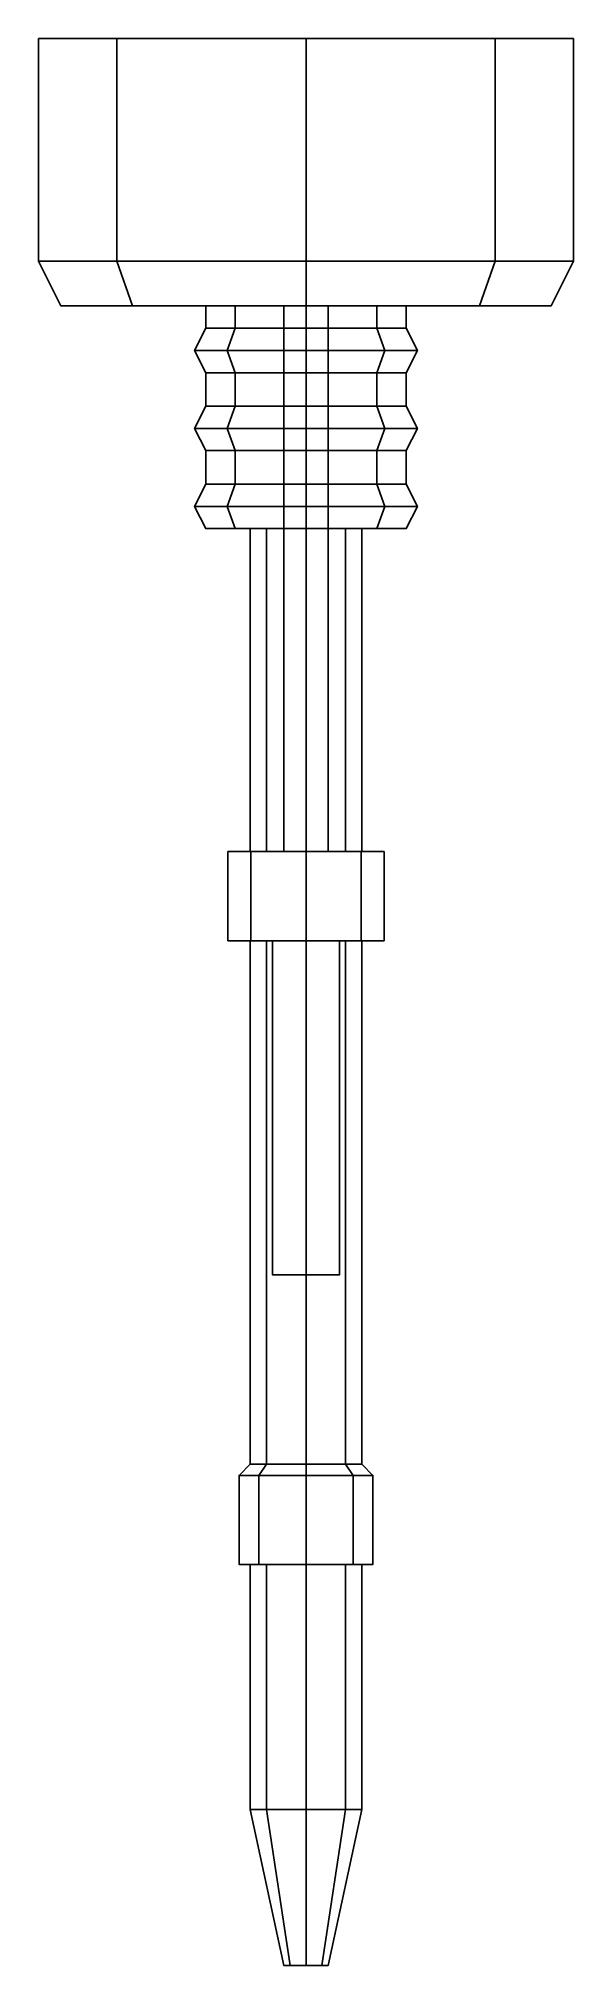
# Model space of a CAD drawing. Extents: x -0.12 to 0.12, y -0.865 to 0.
import ezdxf

# ---------------------------------------------------------------- set-up
doc = ezdxf.new("R2010")
doc.units = 0
doc.layers.add('SLEEVE_MG', color=5, linetype='CONTINUOUS')

msp = doc.modelspace()

# ---------------------------------------------------------------- linework, layer by layer
at = {"layer": 'SLEEVE_MG'}
for points in [[(-0.08485, 0, 0.08485), (-0.12, 0), (-0.12, -0.1), (-0.08485, -0.1, 0.08485)], [(-0.12, 0), (-0.08485, 0, -0.08485), (-0.08485, -0.1, -0.08485), (-0.12, -0.1)], [(0, 0, 0.12), (-0.08485, 0, 0.08485), (-0.08485, -0.1, 0.08485), (0, -0.1, 0.12)], [(-0.08485, 0, -0.08485), (0, 0, -0.12), (0, -0.1, -0.12), (-0.08485, -0.1, -0.08485)], [(0.08485, 0, 0.08485), (0, 0, 0.12), (0, -0.1, 0.12), (0.08485, -0.1, 0.08485)], [(0, 0, -0.12), (0.08485, 0, -0.08485), (0.08485, -0.1, -0.08485), (0, -0.1, -0.12)], [(0.12, 0), (0.08485, 0, 0.08485), (0.08485, -0.1, 0.08485), (0.12, -0.1)], [(0.08485, 0, -0.08485), (0.12, 0), (0.12, -0.1), (0.08485, -0.1, -0.08485)], [(-0.07778, -0.12, -0.07778), (-0.11, -0.12), (-0.12, -0.1), (-0.08485, -0.1, -0.08485)], [(-0.11, -0.12), (-0.07778, -0.12, 0.07778), (-0.08485, -0.1, 0.08485), (-0.12, -0.1)], [(0, -0.12, -0.11), (-0.07778, -0.12, -0.07778), (-0.08485, -0.1, -0.08485), (0, -0.1, -0.12)], [(-0.07778, -0.12, 0.07778), (0, -0.12, 0.11), (0, -0.1, 0.12), (-0.08485, -0.1, 0.08485)], [(0.07778, -0.12, -0.07778), (0, -0.12, -0.11), (0, -0.1, -0.12), (0.08485, -0.1, -0.08485)], [(0, -0.12, 0.11), (0.07778, -0.12, 0.07778), (0.08485, -0.1, 0.08485), (0, -0.1, 0.12)], [(0.11, -0.12), (0.07778, -0.12, -0.07778), (0.08485, -0.1, -0.08485), (0.12, -0.1)], [(0.07778, -0.12, 0.07778), (0.11, -0.12), (0.12, -0.1), (0.08485, -0.1, 0.08485)], [(-0.07778, -0.12, 0.07778), (-0.11, -0.12), (-0.045, -0.12), (-0.03182, -0.12, 0.03182)], [(-0.11, -0.12), (-0.07778, -0.12, -0.07778), (-0.03182, -0.12, -0.03182), (-0.045, -0.12)], [(0, -0.12, 0.11), (-0.07778, -0.12, 0.07778), (-0.03182, -0.12, 0.03182), (0, -0.12, 0.045)], [(-0.07778, -0.12, -0.07778), (0, -0.12, -0.11), (0, -0.12, -0.045), (-0.03182, -0.12, -0.03182)], [(-0.03182, -0.12, 0.03182), (-0.045, -0.12), (-0.045, -0.13), (-0.03182, -0.13, 0.03182)], [(-0.045, -0.12), (-0.03182, -0.12, -0.03182), (-0.03182, -0.13, -0.03182), (-0.045, -0.13)], [(0, -0.12, 0.045), (-0.03182, -0.12, 0.03182), (-0.03182, -0.13, 0.03182), (0, -0.13, 0.045)], [(-0.03182, -0.12, -0.03182), (0, -0.12, -0.045), (0, -0.13, -0.045), (-0.03182, -0.13, -0.03182)], [(0, -0.12, -0.04), (-0.01, -0.12, -0.05), (-0.01, -0.365, -0.05), (0, -0.365, -0.04)], [(-0.01, -0.12, -0.05), (0, -0.12, -0.06), (0, -0.365, -0.06), (-0.01, -0.365, -0.05)], [(0.01, -0.12, -0.05), (0, -0.12, -0.04), (0, -0.365, -0.04), (0.01, -0.365, -0.05)], [(0, -0.12, -0.06), (0.01, -0.12, -0.05), (0.01, -0.365, -0.05), (0, -0.365, -0.06)], [(0.03182, -0.12, 0.03182), (0, -0.12, 0.045), (0, -0.13, 0.045), (0.03182, -0.13, 0.03182)], [(0, -0.12, -0.045), (0.03182, -0.12, -0.03182), (0.03182, -0.13, -0.03182), (0, -0.13, -0.045)], [(0, -0.12, -0.11), (0.07778, -0.12, -0.07778), (0.03182, -0.12, -0.03182), (0, -0.12, -0.045)], [(0.07778, -0.12, 0.07778), (0, -0.12, 0.11), (0, -0.12, 0.045), (0.03182, -0.12, 0.03182)], [(0.045, -0.12), (0.03182, -0.12, 0.03182), (0.03182, -0.13, 0.03182), (0.045, -0.13)], [(0.03182, -0.12, -0.03182), (0.045, -0.12), (0.045, -0.13), (0.03182, -0.13, -0.03182)], [(0.07778, -0.12, -0.07778), (0.11, -0.12), (0.045, -0.12), (0.03182, -0.12, -0.03182)], [(0.11, -0.12), (0.07778, -0.12, 0.07778), (0.03182, -0.12, 0.03182), (0.045, -0.12)], [(-0.03536, -0.14, -0.03536), (-0.05, -0.14), (-0.045, -0.13), (-0.03182, -0.13, -0.03182)], [(-0.05, -0.14), (-0.03536, -0.14, 0.03536), (-0.03182, -0.13, 0.03182), (-0.045, -0.13)], [(0, -0.14, -0.05), (-0.03536, -0.14, -0.03536), (-0.03182, -0.13, -0.03182), (0, -0.13, -0.045)], [(-0.03536, -0.14, 0.03536), (0, -0.14, 0.05), (0, -0.13, 0.045), (-0.03182, -0.13, 0.03182)], [(0.03536, -0.14, -0.03536), (0, -0.14, -0.05), (0, -0.13, -0.045), (0.03182, -0.13, -0.03182)], [(0, -0.14, 0.05), (0.03536, -0.14, 0.03536), (0.03182, -0.13, 0.03182), (0, -0.13, 0.045)], [(0.05, -0.14), (0.03536, -0.14, -0.03536), (0.03182, -0.13, -0.03182), (0.045, -0.13)], [(0.03536, -0.14, 0.03536), (0.05, -0.14), (0.045, -0.13), (0.03182, -0.13, 0.03182)], [(-0.03536, -0.14, 0.03536), (-0.05, -0.14), (-0.045, -0.15), (-0.03182, -0.15, 0.03182)], [(-0.05, -0.14), (-0.03536, -0.14, -0.03536), (-0.03182, -0.15, -0.03182), (-0.045, -0.15)], [(0, -0.14, 0.05), (-0.03536, -0.14, 0.03536), (-0.03182, -0.15, 0.03182), (0, -0.15, 0.045)], [(-0.03536, -0.14, -0.03536), (0, -0.14, -0.05), (0, -0.15, -0.045), (-0.03182, -0.15, -0.03182)], [(0.03536, -0.14, 0.03536), (0, -0.14, 0.05), (0, -0.15, 0.045), (0.03182, -0.15, 0.03182)], [(0, -0.14, -0.05), (0.03536, -0.14, -0.03536), (0.03182, -0.15, -0.03182), (0, -0.15, -0.045)], [(0.05, -0.14), (0.03536, -0.14, 0.03536), (0.03182, -0.15, 0.03182), (0.045, -0.15)], [(0.03536, -0.14, -0.03536), (0.05, -0.14), (0.045, -0.15), (0.03182, -0.15, -0.03182)], [(-0.03182, -0.15, 0.03182), (-0.045, -0.15), (-0.045, -0.165), (-0.03182, -0.165, 0.03182)], [(-0.045, -0.15), (-0.03182, -0.15, -0.03182), (-0.03182, -0.165, -0.03182), (-0.045, -0.165)], [(0, -0.15, 0.045), (-0.03182, -0.15, 0.03182), (-0.03182, -0.165, 0.03182), (0, -0.165, 0.045)], [(-0.03182, -0.15, -0.03182), (0, -0.15, -0.045), (0, -0.165, -0.045), (-0.03182, -0.165, -0.03182)], [(0.03182, -0.15, 0.03182), (0, -0.15, 0.045), (0, -0.165, 0.045), (0.03182, -0.165, 0.03182)], [(0, -0.15, -0.045), (0.03182, -0.15, -0.03182), (0.03182, -0.165, -0.03182), (0, -0.165, -0.045)], [(0.045, -0.15), (0.03182, -0.15, 0.03182), (0.03182, -0.165, 0.03182), (0.045, -0.165)], [(0.03182, -0.15, -0.03182), (0.045, -0.15), (0.045, -0.165), (0.03182, -0.165, -0.03182)], [(-0.03536, -0.175, -0.03536), (-0.05, -0.175), (-0.045, -0.165), (-0.03182, -0.165, -0.03182)], [(-0.05, -0.175), (-0.03536, -0.175, 0.03536), (-0.03182, -0.165, 0.03182), (-0.045, -0.165)], [(0, -0.175, -0.05), (-0.03536, -0.175, -0.03536), (-0.03182, -0.165, -0.03182), (0, -0.165, -0.045)], [(-0.03536, -0.175, 0.03536), (0, -0.175, 0.05), (0, -0.165, 0.045), (-0.03182, -0.165, 0.03182)], [(0.03536, -0.175, -0.03536), (0, -0.175, -0.05), (0, -0.165, -0.045), (0.03182, -0.165, -0.03182)], [(0, -0.175, 0.05), (0.03536, -0.175, 0.03536), (0.03182, -0.165, 0.03182), (0, -0.165, 0.045)], [(0.05, -0.175), (0.03536, -0.175, -0.03536), (0.03182, -0.165, -0.03182), (0.045, -0.165)], [(0.03536, -0.175, 0.03536), (0.05, -0.175), (0.045, -0.165), (0.03182, -0.165, 0.03182)], [(-0.03536, -0.175, 0.03536), (-0.05, -0.175), (-0.045, -0.185), (-0.03182, -0.185, 0.03182)], [(-0.05, -0.175), (-0.03536, -0.175, -0.03536), (-0.03182, -0.185, -0.03182), (-0.045, -0.185)], [(0, -0.175, 0.05), (-0.03536, -0.175, 0.03536), (-0.03182, -0.185, 0.03182), (0, -0.185, 0.045)], [(-0.03536, -0.175, -0.03536), (0, -0.175, -0.05), (0, -0.185, -0.045), (-0.03182, -0.185, -0.03182)], [(0.03536, -0.175, 0.03536), (0, -0.175, 0.05), (0, -0.185, 0.045), (0.03182, -0.185, 0.03182)], [(0, -0.175, -0.05), (0.03536, -0.175, -0.03536), (0.03182, -0.185, -0.03182), (0, -0.185, -0.045)], [(0.05, -0.175), (0.03536, -0.175, 0.03536), (0.03182, -0.185, 0.03182), (0.045, -0.185)], [(0.03536, -0.175, -0.03536), (0.05, -0.175), (0.045, -0.185), (0.03182, -0.185, -0.03182)], [(-0.03182, -0.185, 0.03182), (-0.045, -0.185), (-0.045, -0.2), (-0.03182, -0.2, 0.03182)], [(-0.045, -0.185), (-0.03182, -0.185, -0.03182), (-0.03182, -0.2, -0.03182), (-0.045, -0.2)], [(0, -0.185, 0.045), (-0.03182, -0.185, 0.03182), (-0.03182, -0.2, 0.03182), (0, -0.2, 0.045)], [(-0.03182, -0.185, -0.03182), (0, -0.185, -0.045), (0, -0.2, -0.045), (-0.03182, -0.2, -0.03182)], [(0.03182, -0.185, 0.03182), (0, -0.185, 0.045), (0, -0.2, 0.045), (0.03182, -0.2, 0.03182)], [(0, -0.185, -0.045), (0.03182, -0.185, -0.03182), (0.03182, -0.2, -0.03182), (0, -0.2, -0.045)], [(0.045, -0.185), (0.03182, -0.185, 0.03182), (0.03182, -0.2, 0.03182), (0.045, -0.2)], [(0.03182, -0.185, -0.03182), (0.045, -0.185), (0.045, -0.2), (0.03182, -0.2, -0.03182)], [(-0.03536, -0.21, -0.03536), (-0.05, -0.21), (-0.045, -0.2), (-0.03182, -0.2, -0.03182)], [(-0.05, -0.21), (-0.03536, -0.21, 0.03536), (-0.03182, -0.2, 0.03182), (-0.045, -0.2)], [(0, -0.21, -0.05), (-0.03536, -0.21, -0.03536), (-0.03182, -0.2, -0.03182), (0, -0.2, -0.045)], [(-0.03536, -0.21, 0.03536), (0, -0.21, 0.05), (0, -0.2, 0.045), (-0.03182, -0.2, 0.03182)], [(0.03536, -0.21, -0.03536), (0, -0.21, -0.05), (0, -0.2, -0.045), (0.03182, -0.2, -0.03182)], [(0, -0.21, 0.05), (0.03536, -0.21, 0.03536), (0.03182, -0.2, 0.03182), (0, -0.2, 0.045)], [(0.05, -0.21), (0.03536, -0.21, -0.03536), (0.03182, -0.2, -0.03182), (0.045, -0.2)], [(0.03536, -0.21, 0.03536), (0.05, -0.21), (0.045, -0.2), (0.03182, -0.2, 0.03182)], [(-0.03536, -0.21, 0.03536), (-0.05, -0.21), (-0.045, -0.22), (-0.03182, -0.22, 0.03182)], [(-0.05, -0.21), (-0.03536, -0.21, -0.03536), (-0.03182, -0.22, -0.03182), (-0.045, -0.22)], [(0, -0.21, 0.05), (-0.03536, -0.21, 0.03536), (-0.03182, -0.22, 0.03182), (0, -0.22, 0.045)], [(-0.03536, -0.21, -0.03536), (0, -0.21, -0.05), (0, -0.22, -0.045), (-0.03182, -0.22, -0.03182)], [(0.03536, -0.21, 0.03536), (0, -0.21, 0.05), (0, -0.22, 0.045), (0.03182, -0.22, 0.03182)], [(0, -0.21, -0.05), (0.03536, -0.21, -0.03536), (0.03182, -0.22, -0.03182), (0, -0.22, -0.045)], [(0.05, -0.21), (0.03536, -0.21, 0.03536), (0.03182, -0.22, 0.03182), (0.045, -0.22)], [(0.03536, -0.21, -0.03536), (0.05, -0.21), (0.045, -0.22), (0.03182, -0.22, -0.03182)], [(-0.03182, -0.22, 0.03182), (-0.045, -0.22), (-0.025, -0.22), (-0.01768, -0.22, 0.01768)], [(-0.045, -0.22), (-0.03182, -0.22, -0.03182), (-0.01768, -0.22, -0.01768), (-0.025, -0.22)], [(0, -0.22, 0.045), (-0.03182, -0.22, 0.03182), (-0.01768, -0.22, 0.01768), (0, -0.22, 0.025)], [(-0.03182, -0.22, -0.03182), (0, -0.22, -0.045), (0, -0.22, -0.025), (-0.01768, -0.22, -0.01768)], [(-0.01768, -0.22, 0.01768), (-0.025, -0.22), (-0.025, -0.365), (-0.01768, -0.365, 0.01768)], [(-0.025, -0.22), (-0.01768, -0.22, -0.01768), (-0.01768, -0.365, -0.01768), (-0.025, -0.365)], [(0, -0.22, 0.025), (-0.01768, -0.22, 0.01768), (-0.01768, -0.365, 0.01768), (0, -0.365, 0.025)], [(-0.01768, -0.22, -0.01768), (0, -0.22, -0.025), (0, -0.365, -0.025), (-0.01768, -0.365, -0.01768)], [(0.01768, -0.22, 0.01768), (0, -0.22, 0.025), (0, -0.365, 0.025), (0.01768, -0.365, 0.01768)], [(0, -0.22, -0.025), (0.01768, -0.22, -0.01768), (0.01768, -0.365, -0.01768), (0, -0.365, -0.025)], [(0, -0.22, -0.045), (0.03182, -0.22, -0.03182), (0.01768, -0.22, -0.01768), (0, -0.22, -0.025)], [(0.03182, -0.22, 0.03182), (0, -0.22, 0.045), (0, -0.22, 0.025), (0.01768, -0.22, 0.01768)], [(0.025, -0.22), (0.01768, -0.22, 0.01768), (0.01768, -0.365, 0.01768), (0.025, -0.365)], [(0.01768, -0.22, -0.01768), (0.025, -0.22), (0.025, -0.365), (0.01768, -0.365, -0.01768)], [(0.03182, -0.22, -0.03182), (0.045, -0.22), (0.025, -0.22), (0.01768, -0.22, -0.01768)], [(0.045, -0.22), (0.03182, -0.22, 0.03182), (0.01768, -0.22, 0.01768), (0.025, -0.22)], [(-0.02475, -0.365, 0.02475), (-0.035, -0.365), (-0.035, -0.405), (-0.02475, -0.405, 0.02475)], [(-0.035, -0.365, -0.04), (-0.02475, -0.365, -0.06475), (-0.02475, -0.405, -0.06475), (-0.035, -0.405, -0.04)], [(-0.01768, -0.365, 0.01768), (-0.025, -0.365), (-0.035, -0.365), (-0.02475, -0.365, 0.02475)], [(-0.035, -0.365), (-0.035, -0.365, -0.04), (-0.035, -0.405, -0.04), (-0.035, -0.405)], [(-0.025, -0.365), (-0.01768, -0.365, -0.01768), (-0.035, -0.365, -0.04), (-0.035, -0.365)], [(-0.01768, -0.365, -0.01768), (0, -0.365, -0.025), (-0.02475, -0.365, -0.06475), (-0.035, -0.365, -0.04)], [(0, -0.365, 0.035), (-0.02475, -0.365, 0.02475), (-0.02475, -0.405, 0.02475), (0, -0.405, 0.035)], [(-0.02475, -0.365, -0.06475), (0, -0.365, -0.075), (0, -0.405, -0.075), (-0.02475, -0.405, -0.06475)], [(0, -0.365, 0.025), (-0.01768, -0.365, 0.01768), (-0.02475, -0.365, 0.02475), (0, -0.365, 0.035)], [(0, -0.365, -0.025), (0, -0.365, -0.025), (0, -0.365, -0.075), (-0.02475, -0.365, -0.06475)], [(0.02475, -0.365, 0.02475), (0, -0.365, 0.035), (0, -0.405, 0.035), (0.02475, -0.405, 0.02475)], [(0, -0.365, -0.075), (0.02475, -0.365, -0.06475), (0.02475, -0.405, -0.06475), (0, -0.405, -0.075)], [(0.01768, -0.365, 0.01768), (0, -0.365, 0.025), (0, -0.365, 0.035), (0.02475, -0.365, 0.02475)], [(0, -0.365, -0.025), (0.01768, -0.365, -0.01768), (0.035, -0.365, -0.04), (0.02475, -0.365, -0.06475)], [(0, -0.365, -0.025), (0, -0.365, -0.025), (0.02475, -0.365, -0.06475), (0, -0.365, -0.075)], [(0.025, -0.365), (0.01768, -0.365, 0.01768), (0.02475, -0.365, 0.02475), (0.035, -0.365)], [(0.01768, -0.365, -0.01768), (0.025, -0.365), (0.035, -0.365), (0.035, -0.365, -0.04)], [(0.035, -0.365), (0.02475, -0.365, 0.02475), (0.02475, -0.405, 0.02475), (0.035, -0.405)], [(0.02475, -0.365, -0.06475), (0.035, -0.365, -0.04), (0.035, -0.405, -0.04), (0.02475, -0.405, -0.06475)], [(0.035, -0.365, -0.04), (0.035, -0.365), (0.035, -0.405), (0.035, -0.405, -0.04)], [(0, -0.405, -0.025), (-0.01768, -0.405, -0.01768), (-0.035, -0.405, -0.04), (-0.02475, -0.405, -0.06475)], [(-0.01768, -0.405, -0.01768), (-0.025, -0.405), (-0.035, -0.405), (-0.035, -0.405, -0.04)], [(-0.025, -0.405), (-0.01768, -0.405, 0.01768), (-0.02475, -0.405, 0.02475), (-0.035, -0.405)], [(-0.01768, -0.405, 0.01768), (-0.025, -0.405), (-0.025, -0.64), (-0.01768, -0.64, 0.01768)], [(-0.025, -0.405), (-0.01768, -0.405, -0.01768), (-0.01768, -0.64, -0.01768), (-0.025, -0.64)], [(0, -0.405, -0.025), (0, -0.405, -0.025), (-0.02475, -0.405, -0.06475), (0, -0.405, -0.075)], [(-0.01768, -0.405, 0.01768), (0, -0.405, 0.025), (0, -0.405, 0.035), (-0.02475, -0.405, 0.02475)], [(0, -0.405, 0.025), (-0.01768, -0.405, 0.01768), (-0.01768, -0.64, 0.01768), (0, -0.64, 0.025)], [(-0.01768, -0.405, -0.01768), (0, -0.405, -0.025), (0, -0.64, -0.025), (-0.01768, -0.64, -0.01768)], [(0, -0.405, -0.035), (-0.015, -0.405, -0.05), (-0.015, -0.555, -0.05), (0, -0.555, -0.035)], [(-0.015, -0.405, -0.05), (0, -0.405, -0.065), (0, -0.555, -0.065), (-0.015, -0.555, -0.05)], [(0.015, -0.405, -0.05), (0, -0.405, -0.035), (0, -0.555, -0.035), (0.015, -0.555, -0.05)], [(0, -0.405, -0.065), (0.015, -0.405, -0.05), (0.015, -0.555, -0.05), (0, -0.555, -0.065)], [(0.01768, -0.405, 0.01768), (0, -0.405, 0.025), (0, -0.64, 0.025), (0.01768, -0.64, 0.01768)], [(0, -0.405, -0.025), (0.01768, -0.405, -0.01768), (0.01768, -0.64, -0.01768), (0, -0.64, -0.025)], [(0, -0.405, -0.025), (0, -0.405, -0.025), (0, -0.405, -0.075), (0.02475, -0.405, -0.06475)], [(0.01768, -0.405, -0.01768), (0, -0.405, -0.025), (0.02475, -0.405, -0.06475), (0.035, -0.405, -0.04)], [(0, -0.405, 0.025), (0.01768, -0.405, 0.01768), (0.02475, -0.405, 0.02475), (0, -0.405, 0.035)], [(0.025, -0.405), (0.01768, -0.405, 0.01768), (0.01768, -0.64, 0.01768), (0.025, -0.64)], [(0.01768, -0.405, -0.01768), (0.025, -0.405), (0.025, -0.64), (0.01768, -0.64, -0.01768)], [(0.025, -0.405), (0.01768, -0.405, -0.01768), (0.035, -0.405, -0.04), (0.035, -0.405)], [(0.01768, -0.405, 0.01768), (0.025, -0.405), (0.035, -0.405), (0.02475, -0.405, 0.02475)], [(0, -0.555, -0.035), (-0.015, -0.555, -0.05), (0, -0.555, -0.065), (0.015, -0.555, -0.05)], [(-0.01768, -0.64, 0.01768), (-0.025, -0.64), (-0.03, -0.645), (-0.02121, -0.645, 0.02121)], [(-0.025, -0.64), (-0.01768, -0.64, -0.01768), (-0.02121, -0.645, -0.02121), (-0.03, -0.645)], [(0, -0.64, 0.025), (-0.01768, -0.64, 0.01768), (-0.02121, -0.645, 0.02121), (0, -0.645, 0.03)], [(-0.01768, -0.64, -0.01768), (0, -0.64, -0.025), (0, -0.645, -0.03), (-0.02121, -0.645, -0.02121)], [(0.01768, -0.64, 0.01768), (0, -0.64, 0.025), (0, -0.645, 0.03), (0.02121, -0.645, 0.02121)], [(0, -0.64, -0.025), (0.01768, -0.64, -0.01768), (0.02121, -0.645, -0.02121), (0, -0.645, -0.03)], [(0.025, -0.64), (0.01768, -0.64, 0.01768), (0.02121, -0.645, 0.02121), (0.03, -0.645)], [(0.01768, -0.64, -0.01768), (0.025, -0.64), (0.03, -0.645), (0.02121, -0.645, -0.02121)], [(-0.02121, -0.645, 0.02121), (-0.03, -0.645), (-0.03, -0.685), (-0.02121, -0.685, 0.02121)], [(-0.03, -0.645), (-0.02121, -0.645, -0.02121), (-0.02121, -0.685, -0.02121), (-0.03, -0.685)], [(0, -0.645, 0.03), (-0.02121, -0.645, 0.02121), (-0.02121, -0.685, 0.02121), (0, -0.685, 0.03)], [(-0.02121, -0.645, -0.02121), (0, -0.645, -0.03), (0, -0.685, -0.03), (-0.02121, -0.685, -0.02121)], [(0.02121, -0.645, 0.02121), (0, -0.645, 0.03), (0, -0.685, 0.03), (0.02121, -0.685, 0.02121)], [(0, -0.645, -0.03), (0.02121, -0.645, -0.02121), (0.02121, -0.685, -0.02121), (0, -0.685, -0.03)], [(0.03, -0.645), (0.02121, -0.645, 0.02121), (0.02121, -0.685, 0.02121), (0.03, -0.685)], [(0.02121, -0.645, -0.02121), (0.03, -0.645), (0.03, -0.685), (0.02121, -0.685, -0.02121)], [(-0.01768, -0.685, -0.01768), (-0.025, -0.685), (-0.03, -0.685), (-0.02121, -0.685, -0.02121)], [(-0.025, -0.685), (-0.01768, -0.685, 0.01768), (-0.02121, -0.685, 0.02121), (-0.03, -0.685)], [(-0.01768, -0.685, 0.01768), (-0.025, -0.685), (-0.025, -0.795), (-0.01768, -0.795, 0.01768)], [(-0.025, -0.685), (-0.01768, -0.685, -0.01768), (-0.01768, -0.795, -0.01768), (-0.025, -0.795)], [(0, -0.685, -0.025), (-0.01768, -0.685, -0.01768), (-0.02121, -0.685, -0.02121), (0, -0.685, -0.03)], [(-0.01768, -0.685, 0.01768), (0, -0.685, 0.025), (0, -0.685, 0.03), (-0.02121, -0.685, 0.02121)], [(0, -0.685, 0.025), (-0.01768, -0.685, 0.01768), (-0.01768, -0.795, 0.01768), (0, -0.795, 0.025)], [(-0.01768, -0.685, -0.01768), (0, -0.685, -0.025), (0, -0.795, -0.025), (-0.01768, -0.795, -0.01768)], [(0.01768, -0.685, 0.01768), (0, -0.685, 0.025), (0, -0.795, 0.025), (0.01768, -0.795, 0.01768)], [(0, -0.685, -0.025), (0.01768, -0.685, -0.01768), (0.01768, -0.795, -0.01768), (0, -0.795, -0.025)], [(0.01768, -0.685, -0.01768), (0, -0.685, -0.025), (0, -0.685, -0.03), (0.02121, -0.685, -0.02121)], [(0, -0.685, 0.025), (0.01768, -0.685, 0.01768), (0.02121, -0.685, 0.02121), (0, -0.685, 0.03)], [(0.025, -0.685), (0.01768, -0.685, 0.01768), (0.01768, -0.795, 0.01768), (0.025, -0.795)], [(0.01768, -0.685, -0.01768), (0.025, -0.685), (0.025, -0.795), (0.01768, -0.795, -0.01768)], [(0.025, -0.685), (0.01768, -0.685, -0.01768), (0.02121, -0.685, -0.02121), (0.03, -0.685)], [(0.01768, -0.685, 0.01768), (0.025, -0.685), (0.03, -0.685), (0.02121, -0.685, 0.02121)], [(-0.01768, -0.795, 0.01768), (-0.025, -0.795), (-0.01, -0.865), (-0.00707, -0.865, 0.00707)], [(-0.025, -0.795), (-0.01768, -0.795, -0.01768), (-0.00707, -0.865, -0.00707), (-0.01, -0.865)], [(0, -0.795, 0.025), (-0.01768, -0.795, 0.01768), (-0.00707, -0.865, 0.00707), (0, -0.865, 0.01)], [(-0.01768, -0.795, -0.01768), (0, -0.795, -0.025), (0, -0.865, -0.01), (-0.00707, -0.865, -0.00707)], [(0.01768, -0.795, 0.01768), (0, -0.795, 0.025), (0, -0.865, 0.01), (0.00707, -0.865, 0.00707)], [(0, -0.795, -0.025), (0.01768, -0.795, -0.01768), (0.00707, -0.865, -0.00707), (0, -0.865, -0.01)], [(0.025, -0.795), (0.01768, -0.795, 0.01768), (0.00707, -0.865, 0.00707), (0.01, -0.865)], [(0.01768, -0.795, -0.01768), (0.025, -0.795), (0.01, -0.865), (0.00707, -0.865, -0.00707)], [(0, -0.865, 0.01), (-0.00707, -0.865, 0.00707), (-0.01, -0.865), (0.00707, -0.865, 0.00707)], [(0.00707, -0.865, 0.00707), (-0.01, -0.865), (-0.00707, -0.865, -0.00707), (0.01, -0.865)], [(0.01, -0.865), (-0.00707, -0.865, -0.00707), (0, -0.865, -0.01), (0.00707, -0.865, -0.00707)]]:
    msp.add_3dface(points, dxfattribs=at)

doc.saveas('drawing.dxf')
